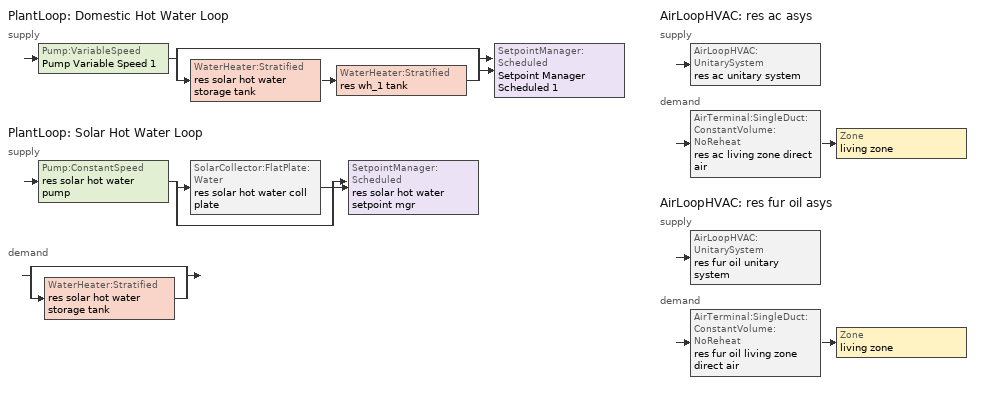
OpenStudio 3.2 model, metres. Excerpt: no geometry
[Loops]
PlantLoop 'Domestic Hot Water Loop'
 supply: Pump:VariableSpeed 'Pump Variable Speed 1' > split
  | bypass
  | WaterHeater:Stratified 'res solar hot water storage tank' > WaterHeater:Stratified 'res wh_1 tank'
  join > SetpointManager:Scheduled 'Setpoint Manager Scheduled 1'
PlantLoop 'Solar Hot Water Loop'
 supply: Pump:ConstantSpeed 'res solar hot water pump' > split
  | SolarCollector:FlatPlate:Water 'res solar hot water coll plate'
  | bypass
  join > SetpointManager:Scheduled 'res solar hot water setpoint mgr'
 demand: split
  | bypass
  | WaterHeater:Stratified 'res solar hot water storage tank'
AirLoopHVAC 'res ac asys'
 supply: AirLoopHVAC:UnitarySystem 'res ac unitary system'
 demand: AirTerminal:SingleDuct:ConstantVolume:NoReheat 'res ac living zone direct air' > Zone 'living zone'
AirLoopHVAC 'res fur oil asys'
 supply: AirLoopHVAC:UnitarySystem 'res fur oil unitary system'
 demand: AirTerminal:SingleDuct:ConstantVolume:NoReheat 'res fur oil living zone direct air' > Zone 'living zone'
[Sizing:Zone]
living zone: Zone Cooling Design Supply Air Temperature Input Method=SupplyAirTemperature; Zone Cooling Design Supply Air Temperature {C}=14; Zone Cooling Design Supply Air Temperature Difference {deltaC}=11.11; Zone Heating Design Supply Air Temperature Input Method=SupplyAirTemperature; Zone Heating Design Supply Air Temperature {C}=40; Zone Heating Design Supply Air Temperature Difference {deltaC}=11.11; Zone Cooling Design Supply Air Humidity Ratio {kg-H2O/kg-air}=0.0085; Zone Heating Design Supply Air Humidity Ratio {kg-H2O/kg-air}=0.008; Cooling Design Air Flow Method=DesignDay; Heating Design Air Flow Method=DesignDay; Account for Dedicated Outdoor Air System=No; Dedicated Outdoor Air System Control Strategy=NeutralSupplyAir; Dedicated Outdoor Air Low Setpoint Temperature for Design {C}=autosize; Dedicated Outdoor Air High Setpoint Temperature for Design {C}=autosize
[Zone equipment]
living zone: res ac living zone direct air, res fur oil living zone direct air
[PlantLoop] Load Distribution Scheme=Optimal
Name | Glycol Concentration | Maximum Loop Flow Rate {m3/s} | Plant Loop Volume {m3} | Fluid Type | Maximum Loop Temperature {C} | Minimum Loop Temperature {C} | Minimum Loop Flow Rate {m3/s} | Plant Equipment Operation Heating Load Schedule
Domestic Hot Water Loop | 0 | 0.01 | 0.003
Solar Hot Water Loop | 50 |  | Autocalculate | PropyleneGlycol | 100 | 0 | 0 | Always On Discrete
[Sizing:Plant] Loop Type=Heating; Design Loop Exit Temperature {C}=51.6667; Loop Design Temperature Difference {deltaC}=5.55556; Sizing Option=NonCoincident; Zone Timesteps in Averaging Window=1; Coincident Sizing Factor Mode=None
Domestic Hot Water Loop; Solar Hot Water Loop
[Pump:VariableSpeed]
Pump Variable Speed 1: Rated Flow Rate {m3/s}=0.01; Rated Pump Head {Pa}=1; Rated Power Consumption {W}=0; Motor Efficiency=1; Fraction of Motor Inefficiencies to Fluid Stream=0; Coefficient 1 of the Part Load Performance Curve=0; Coefficient 2 of the Part Load Performance Curve=1; Coefficient 3 of the Part Load Performance Curve=0; Coefficient 4 of the Part Load Performance Curve=0; Pump Control Type=Intermittent; Skin Loss Radiative Fraction=0.5; Design Power Sizing Method=PowerPerFlowPerPressure; Design Electric Power per Unit Flow Rate {W/(m3/s)}=348701.1; Design Shaft Power per Unit Flow Rate per Unit Head {W-s/m3-Pa}=1.28205; Design Minimum Flow Rate Fraction=0
[SetpointManager:Scheduled] Control Variable=Temperature; Schedule=dhw temp
Setpoint Manager Scheduled 1; res solar hot water setpoint mgr
[WaterHeater:HeatPump:WrappedCondenser]
res wh_1 hpwh: Availability Schedule=Always On Discrete; Compressor Setpoint Temperature Schedule=res wh_1 WaterHeaterHPSchedule; Dead Band Temperature Difference {deltaC}=0.5; Condenser Bottom Location {m}=0.0869862; Condenser Top Location {m}=0.559813; Evaporator Air Flow Rate {m3/s}=0.0854225; Inlet Air Configuration=Schedule; Inlet Air Temperature Schedule=res wh_1 Tamb act; Inlet Air Humidity Schedule=res wh_1 RHamb act; Tank=res wh_1 tank; DX Coil=res wh_1 coil; Minimum Inlet Air Temperature for Compressor Operation {C}=7.22222; Maximum Inlet Air Temperature for Compressor Operation {C}=48.8889; Compressor Location=Schedule; Compressor Ambient Temperature Schedule=res wh_1 Tamb act; Fan=res wh_1 fan; Fan Placement=DrawThrough; On Cycle Parasitic Electric Load {W}=0; Off Cycle Parasitic Electric Load {W}=0; Parasitic Heat Rejection Location=Outdoors; Tank Element Control Logic=MutuallyExclusive; Control Sensor 1 Height In Stratified Tank {m}=0.818187; Control Sensor 1 Weight=1; Control Sensor 2 Height In Stratified Tank {m}=0.818187
[Coil:WaterHeating:AirToWaterHeatPump:Wrapped]
res wh_1 coil: Rated Heating Capacity {W}=1400; Rated COP {W/W}=2.8; Rated Sensible Heat Ratio=0.88; Rated Evaporator Inlet Air Dry-Bulb Temperature {C}=19.7222; Rated Evaporator Inlet Air Wet-Bulb Temperature {C}=13.0782; Rated Condenser Water Temperature {C}=48.89; Rated Evaporator Air Flow Rate {m3/s}=0.0854225; Evaporator Fan Power Included in Rated COP=Yes; Crankcase Heater Capacity {W}=0; Maximum Ambient Temperature for Crankcase Heater Operation {C}=0; Evaporator Air Temperature Type for Curve Objects=WetBulbTemperature; Heating Capacity Function of Temperature Curve=HPWH-Cap-fT; Heating Capacity Function of Air Flow Fraction Curve=HPWH-Htg-Cap-FF; Heating COP Function of Temperature Curve=HPWH-COP-fT; Heating COP Function of Air Flow Fraction Curve=HPWH-Htg-COP-FF; Part Load Fraction Correlation Curve=HPWH-COP-fPLR
[WaterHeater:Stratified] Tank Shape=VerticalCylinder; Heater Priority Control=MasterSlave; Heater 1 Setpoint Temperature Schedule=res wh_1 TopElementSetpoint; Heater 2 Setpoint Temperature Schedule=res wh_1 BottomElementSetpoint; Heater Fuel Type=Electricity; Heater Thermal Efficiency=1; Off Cycle Parasitic Fuel Type=Electricity; Off Cycle Parasitic Heat Fraction to Tank=0; Off Cycle Parasitic Height {m}=0; On Cycle Parasitic Fuel Type=Electricity; On Cycle Parasitic Heat Fraction to Tank=0; On Cycle Parasitic Height {m}=0; Skin Loss Fraction to Zone=1; Off Cycle Flue Loss Coefficient to Ambient Temperature {W/K}=0; Off Cycle Flue Loss Fraction to Zone=1; Use Side Effectiveness=1; Use Side Inlet Height {m}=0; Source Side Outlet Height {m}=0; Inlet Mode=Fixed; Indirect Water Heating Recovery Time {hr}=1.5; Additional Destratification Conductivity {W/m-K}=0; Node 1 Additional Loss Coefficient {W/m2-K}=0; Node 2 Additional Loss Coefficient {W/m2-K}=0; Node 3 Additional Loss Coefficient {W/m2-K}=0; Node 4 Additional Loss Coefficient {W/m2-K}=0; Node 5 Additional Loss Coefficient {W/m2-K}=0; Node 6 Additional Loss Coefficient {W/m2-K}=0; Node 7 Additional Loss Coefficient {W/m2-K}=0; Node 8 Additional Loss Coefficient {W/m2-K}=0; Node 9 Additional Loss Coefficient {W/m2-K}=0; Node 10 Additional Loss Coefficient {W/m2-K}=0; Node 11 Additional Loss Coefficient {W/m2-K}=0; Node 12 Additional Loss Coefficient {W/m2-K}=0
Name | Tank Volume {m3} | Tank Height {m} | Maximum Temperature Limit {C} | Heater 1 Deadband Temperature Difference {deltaC} | Heater 1 Capacity {W} | Heater 1 Height {m} | Heater 2 Deadband Temperature Difference {deltaC} | Heater 2 Capacity {W} | Heater 2 Height {m} | Off Cycle Parasitic Fuel Consumption Rate {W} | On Cycle Parasitic Fuel Consumption Rate {W} | Ambient Temperature Indicator | Ambient Temperature Schedule | Uniform Skin Loss Coefficient per Unit Area to Ambient Temperature {W/m2-K} | Use Side Outlet Height {m} | Source Side Effectiveness | Source Side Inlet Height {m} | Use Side Design Flow Rate {m3/s} | Source Side Design Flow Rate {m3/s} | Number of Nodes | Tank Perimeter {m} | Ambient Temperature Thermal Zone | Source Side Flow Control Mode
res wh_1 tank | 0.170344 | 1.0335 | 90 | 25 | 4500 | 0.732062 | 30 | 4500 | 0.129188 | 3 | 3 | Schedule | res wh_1 Tamb act | 1.13221 | autocalculate | 1 | 0 | 0.00283433 | 0 | 12
res solar hot water storage tank | 0.227125 | 0.114628 | 99 | 2 | 0 | 0 | 5 | 0 | 0 | 10 | 10 | ThermalZone |  | 0.5678 | 0.114628 | 0.7 | 0.0382094 | 0.00377911 | 5.68724e-05 | 8 | 0.120038 | living zone | IndirectHeatPrimarySetpoint
[WaterHeater:Sizing] Design Mode=PeakDraw; Time Storage Can Meet Peak Draw {hr}=0.538503; Time for Tank Recovery {hr}=0; Nominal Tank Volume for Autosizing Plant Connections {m3}=1
res wh_1 tank; res solar hot water storage tank
[Fan:OnOff] Availability Schedule=Always On Discrete; Motor Efficiency=1; Motor In Airstream Fraction=1
Name | Fan Total Efficiency | Pressure Rise {Pa} | Maximum Flow Rate {m3/s} | Fan Power Ratio Function of Speed Ratio Curve | Fan Efficiency Ratio Function of Speed Ratio Curve
res wh_1 fan | 0.234952 | 23 | 0.0854225 | Fan On Off Power Curve | Fan On Off Efficiency Curve
res ac clg supply fan | 0.75 | 476.748 | 1.40124 | res ac fan power curve | res ac fan eff curve
res fur oil htg supply fan | 0.75 | 794.58 | 1.40124 | Fan On Off Power Curve 1 | Fan On Off Efficiency Curve 1
[EnergyManagementSystem:Sensor]
Name | Output Variable or Output Meter Index Key | Output Variable or Output Meter
res_wh_1_tl | res wh_1 tank | Water Heater Heat Loss Rate
res_wh_1_sens_cool | res wh_1 coil | Cooling Coil Sensible Cooling Rate
res_wh_1_lat_cool | res wh_1 coil | Cooling Coil Latent Cooling Rate
res_wh_1_fan_pwr | res wh_1 fan | Fan Electricity Rate
res_wh_1_T_ctrl | res wh_1 tank | Water Heater Temperature Node 3
res_wh_1_LE_P | res wh_1 tank | Water Heater Heater 2 Heating Energy
res_wh_1_UE_P | res wh_1 tank | Water Heater Heater 1 Heating Energy
res_af_1_tin_s | living zone | Zone Mean Air Temperature
res_af_1_tt_s | living zone | Zone Outdoor Air Drybulb Temperature
res_ds_res_fur_oil_asys_fan_rtf_s | res fur oil htg supply fan | Fan Runtime Fraction
res_ds_res_ac_asys_fan_rtf_s | res ac clg supply fan | Fan Runtime Fraction
res_ds_res_fur_oil_asys_win_s; res_ds_res_ac_asys_win_s | living zone | Zone Mean Air Humidity Ratio
[EnergyManagementSystem:Actuator] Actuated Component Type=Schedule:Constant; Actuated Component Control Type=Schedule Value
Name | Actuated Component
res_wh_1_Tamb_act | res wh_1 Tamb act
res_wh_1_RHamb_act | res wh_1 RHamb act
[EnergyManagementSystem:TrendVariable] Number of Timesteps to be Logged=2
Name | EMS Variable
res_wh_1_on_off | res_wh_1_sens_cool
res_wh_1_UETrend | res_wh_1_UE_P
res_wh_1_LETrend | res_wh_1_LE_P
[Pump:ConstantSpeed]
res solar hot water pump: Rated Flow Rate {m3/s}=5.68724e-05; Rated Pump Head {Pa}=90000; Rated Power Consumption {W}=32; Motor Efficiency=0.3; Fraction of Motor Inefficiencies to Fluid Stream=0.2; Pump Control Type=Intermittent; Design Power Sizing Method=PowerPerFlowPerPressure; Design Electric Power per Unit Flow Rate {W/(m3/s)}=348701.1; Design Shaft Power per Unit Flow Rate per Unit Head {W-s/m3-Pa}=1.28205
[SolarCollector:FlatPlate:Water]
res solar hot water coll plate: SolarCollectorPerformance=res solar hot water coll perf; Surface=res solar hot water shading surface; Maximum Flow Rate {m3/s}=5.68724e-05
[SolarCollectorPerformance:FlatPlate]
res solar hot water coll perf: Gross Area {m2}=3.71612; Test Fluid=Water; Test Flow Rate {m3/s}=5.68724e-05; Test Correlation Type=Inlet; Coefficient 1 of Efficiency Equation=0.77; Coefficient 2 of Efficiency Equation {W/m2-K}=-4.50265; Coefficient 2 of Incident Angle Modifier=-0.1; Coefficient 3 of Incident Angle Modifier=-0.0055
[Coil:Cooling:DX:MultiSpeed:StageData] Rated Evaporator Fan Power Per Volume Flow Rate {W/(m3/s)}=773.3; Nominal Time for Condensate Removal to Begin {s}=1000; Ratio of Initial Moisture Evaporation Rate and Steady State Latent Capacity=1.5; Maximum Cycling Rate {cycles/hr}=3; Latent Capacity Time Constant {s}=45; Rated Waste Heat Fraction of Power Input=0.2; Waste Heat Function of Temperature Curve=ConstantBiquadratic; Evaporative Condenser Effectiveness=0.9; Evaporative Condenser Air Flow Rate {m3/s}=autosize; Rated Evaporative Condenser Pump Power Consumption {W}=autosize
Name | Gross Rated Total Cooling Capacity {W} | Gross Rated Sensible Heat Ratio | Gross Rated Cooling COP {W/W} | Rated Air Flow Rate {m3/s} | Total Cooling Capacity Function of Temperature Curve | Total Cooling Capacity Function of Flow Fraction Curve | Energy Input Ratio Function of Temperature Curve | Energy Input Ratio Function of Flow Fraction Curve | Part Load Fraction Correlation Curve
Coil Cooling DX Multi Speed Stage Data 1 | 6330.34 | 0.842151 | 5.59874 | 0.380055 | Cool-Cap-fT1 | Cool-Cap-fFF1 | Cool-EIR-fT1 | Cool-EIR-fFF1 | Cool-PLF-fPLR1
Coil Cooling DX Multi Speed Stage Data 2 | 11253.9 | 0.807589 | 5.31136 | 0.625972 | Cool-Cap-fT2 | Cool-Cap-fFF2 | Cool-EIR-fT2 | Cool-EIR-fFF2 | Cool-PLF-fPLR2
Coil Cooling DX Multi Speed Stage Data 3 | 17584.3 | 0.703903 | 4.74459 | 0.745205 | Cool-Cap-fT3 | Cool-Cap-fFF3 | Cool-EIR-fT3 | Cool-EIR-fFF3 | Cool-PLF-fPLR3
Coil Cooling DX Multi Speed Stage Data 4 | 20397.7 | 0.712483 | 4.1576 | 0.886794 | Cool-Cap-fT4 | Cool-Cap-fFF4 | Cool-EIR-fT4 | Cool-EIR-fFF4 | Cool-PLF-fPLR4
[Coil:Cooling:DX:MultiSpeed]
res ac cooling coil: Condenser Type=AirCooled; Minimum Outdoor Dry-Bulb Temperature for Compressor Operation {C}=-25; Apply Part Load Fraction to Speeds Greater than 1=No; Apply Latent Degradation to Speeds Greater than 1=No; Crankcase Heater Capacity {W}=0; Maximum Outdoor Dry-Bulb Temperature for Crankcase Heater Operation {C}=12.7778; Basin Heater Capacity {W/K}=0; Basin Heater Setpoint Temperature {C}=2; Fuel Type=Electricity; Stage 1=Coil Cooling DX Multi Speed Stage Data 1; Stage 2=Coil Cooling DX Multi Speed Stage Data 2; Stage 3=Coil Cooling DX Multi Speed Stage Data 3; Stage 4=Coil Cooling DX Multi Speed Stage Data 4
[AirLoopHVAC:UnitarySystem] Control Type=Load; Controlling Zone or Thermostat Location=living zone; Dehumidification Control Type=None; Availability Schedule=Always On Discrete; Fan Placement=BlowThrough; Supply Air Fan Operating Mode Schedule=Always Off Discrete; DX Heating Coil Sizing Ratio=1; Use DOAS DX Cooling Coil=No; DOAS DX Cooling Coil Leaving Minimum Air Temperature {C}=2; Latent Load Control=SensibleOnlyLoadControl; Supply Air Flow Rate Method During Cooling Operation=SupplyAirFlowRate; Supply Air Flow Rate Method During Heating Operation=SupplyAirFlowRate; Supply Air Flow Rate When No Cooling or Heating is Required {m3/s}=0; Maximum Supply Air Temperature {C}=48.8889; Maximum Outdoor Dry-Bulb Temperature for Supplemental Heater Operation {C}=21; Maximum Cycling Rate {cycles/hr}=2.5; Heat Pump Time Constant {s}=60; Fraction of On-Cycle Power Use=0.01; Heat Pump Fan Delay Time {s}=60; Ancilliary On-Cycle Electric Power {W}=0; Ancilliary Off-Cycle Electric Power {W}=0
Name | Supply Fan | Cooling Coil | Supply Air Flow Rate During Cooling Operation {m3/s} | Supply Air Flow Rate During Heating Operation {m3/s} | Design Specification Multispeed Object | Heating Coil
res ac unitary system | res ac clg supply fan | res ac cooling coil | 1.17751 | 0 | Unitary System Performance Multispeed 1
res fur oil unitary system | res fur oil htg supply fan |  | 0 | 1.04204 |  | res fur oil heating coil
[UnitarySystemPerformance:Multispeed]
Unitary System Performance Multispeed 1: Single Mode Operation=No; Heating Speed Supply Air Flow Ratio 1=autosize; Cooling Speed Supply Air Flow Ratio 1=0.51; Heating Speed Supply Air Flow Ratio 2=autosize; Cooling Speed Supply Air Flow Ratio 2=0.84; Heating Speed Supply Air Flow Ratio 3=autosize; Cooling Speed Supply Air Flow Ratio 3=1; Heating Speed Supply Air Flow Ratio 4=autosize; Cooling Speed Supply Air Flow Ratio 4=1.19
[AirLoopHVAC] Availability Schedule=Always On Discrete; Design Supply Air Flow Rate {m3/s}=1.40124; Design Return Air Flow Fraction of Supply Air Flow=1
res ac asys; res fur oil asys
[Sizing:System] Type of Load to Size On=Sensible; Design Outdoor Air Flow Rate {m3/s}=Autosize; Central Heating Maximum System Air Flow Ratio=0.3; Preheat Design Temperature {C}=7; Preheat Design Humidity Ratio {kg-H2O/kg-Air}=0.008; Precool Design Temperature {C}=12.8; Precool Design Humidity Ratio {kg-H2O/kg-Air}=0.008; Central Cooling Design Supply Air Temperature {C}=12.8; Central Heating Design Supply Air Temperature {C}=16.7; Sizing Option=NonCoincident; 100% Outdoor Air in Cooling=Yes; 100% Outdoor Air in Heating=Yes; Central Cooling Design Supply Air Humidity Ratio {kg-H2O/kg-Air}=0.0085; Central Heating Design Supply Air Humidity Ratio {kg-H2O/kg-Air}=0.008; Cooling Design Air Flow Method=DesignDay; Cooling Design Air Flow Rate {m3/s}=0; Heating Design Air Flow Method=DesignDay; Heating Design Air Flow Rate {m3/s}=0; System Outdoor Air Method=ZoneSum; Zone Maximum Outdoor Air Fraction=1; Cooling Supply Air Flow Rate Per Floor Area {m3/s-m2}=0.00996765; Cooling Fraction of Autosized Cooling Supply Air Flow Rate=1; Cooling Supply Air Flow Rate Per Unit Cooling Capacity {m3/s-W}=3.94755e-05; Heating Supply Air Flow Rate Per Floor Area {m3/s-m2}=0.00996765; Heating Fraction of Autosized Heating Supply Air Flow Rate=1; Heating Fraction of Autosized Cooling Supply Air Flow Rate=1; Heating Supply Air Flow Rate Per Unit Heating Capacity {m3/s-W}=3.15882e-05; Cooling Design Capacity Method=CoolingDesignCapacity; Cooling Design Capacity {W}=autosize; Cooling Design Capacity Per Floor Area {W/m2}=234.7; Fraction of Autosized Cooling Design Capacity=1; Heating Design Capacity Method=HeatingDesignCapacity; Heating Design Capacity {W}=autosize; Heating Design Capacity Per Floor Area {W/m2}=157; Fraction of Autosized Heating Design Capacity=1; Central Cooling Capacity Control Method=OnOff
res ac asys; res fur oil asys
[AirTerminal:SingleDuct:ConstantVolume:NoReheat] Availability Schedule=Always On Discrete; Maximum Air Flow Rate {m3/s}=1.17751
res ac living zone direct air; res fur oil living zone direct air
[Coil:Heating:Gas]
res fur oil heating coil: Availability Schedule=Always On Discrete; Gas Burner Efficiency=0.78; Nominal Capacity {W}=29307.1; Parasitic Electric Load {W}=220; Parasitic Gas Load {W}=0; Fuel Type=FuelOilNo1
[Schedule:Constant]
Name | Value
dhw temp | 51.6667
res wh_1 Tamb act | 23
res wh_1 RHamb act | 0.5
res wh_1 WaterHeaterHPSchedule; res wh_1 BottomElementSetpoint | 51.67
res wh_1 TopElementSetpoint | 48.78
Always On Discrete | 1
Always Off Discrete | 0
[Curve:Biquadratic]
Name | Coefficient1 Constant | Coefficient2 x | Coefficient3 x**2 | Coefficient4 y | Coefficient5 y**2 | Coefficient6 x*y | Minimum Value of x | Maximum Value of x | Minimum Value of y | Maximum Value of y
HPWH-Cap-fT | 0.563 | 0.0437 | 3.9e-05 | 0.0055 | -0.000148 | -0.000145 | 0 | 100 | 0 | 100
HPWH-COP-fT | 1.1332 | 0.063 | -9.79e-05 | -0.00972 | -2.14e-05 | -0.000686 | 0 | 100 | 0 | 100
ConstantBiquadratic | 1 | 0 | 0 | 0 | 0 | 0 | -100 | 100 | -100 | 100
Cool-Cap-fT1 | 1.79023 | -0.0772147 | 0.00299549 | 0.00262703 | -6.81238e-05 | -0.000621059 | 13.88 | 23.88 | 18.33 | 51.66
Cool-EIR-fT1 | -0.145057 | 0.0622396 | -0.00190953 | -0.0126081 | 0.00105918 | -0.000331199 | 13.88 | 23.88 | 18.33 | 51.66
Cool-Cap-fT2 | 1.18936 | -0.0251899 | 0.00180131 | 0.00415187 | -4.33299e-05 | -0.000685109 | 13.88 | 23.88 | 18.33 | 51.66
Cool-EIR-fT2 | 1.21043 | -0.0768445 | 0.00151658 | -0.00252612 | 0.00072148 | -0.000160382 | 13.88 | 23.88 | 18.33 | 51.66
Cool-Cap-fT3 | -0.300216 | 0.119456 | -0.00186284 | 0.000730227 | -3.75348e-05 | -0.000439113 | 13.88 | 23.88 | 18.33 | 51.66
Cool-EIR-fT3 | 0.701831 | -0.0492359 | 0.00126482 | 0.0314084 | 0.000362267 | -0.00110507 | 13.88 | 23.88 | 18.33 | 51.66
Cool-Cap-fT4 | 0.96225 | -0.00390871 | 0.00132935 | 0.00160726 | -8.34235e-08 | -0.000654861 | 13.88 | 23.88 | 18.33 | 51.66
Cool-EIR-fT4 | -0.747988 | 0.099915 | -0.0027279 | 0.0269665 | 0.00025133 | -0.000601973 | 13.88 | 23.88 | 18.33 | 51.66
[Curve:Cubic] Coefficient3 x**2=0; Coefficient4 x**3=0; Minimum Value of x=0
Name | Coefficient1 Constant | Coefficient2 x | Maximum Value of x | Minimum Curve Output | Maximum Curve Output
HPWH-Htg-Cap-FF; HPWH-Htg-COP-FF | 1 | 0 | 100
HPWH-COP-fPLR; Fan On Off Efficiency Curve; Fan On Off Efficiency Curve 1 | 1 | 0 | 1
res ac fan eff curve | 0 | 1 | 1 | 0.01 | 1
[Curve:Exponent]
Name | Coefficient1 Constant | Coefficient2 Constant | Coefficient3 Constant | Minimum Value of x | Maximum Value of x
Fan On Off Power Curve; Fan On Off Power Curve 1 | 1 | 0 | 0 | 0 | 1
res ac fan power curve | 0 | 1 | 3 | -100 | 100
[Curve:Quadratic] Coefficient3 x**2=0; Minimum Value of x=0
Name | Coefficient1 Constant | Coefficient2 x | Maximum Value of x | Minimum Curve Output | Maximum Curve Output
Cool-PLF-fPLR1; Cool-PLF-fPLR2; Cool-PLF-fPLR3; Cool-PLF-fPLR4 | 0.75 | 0.25 | 1 | 0.7 | 1
Cool-Cap-fFF1; Cool-EIR-fFF1; Cool-Cap-fFF2; Cool-EIR-fFF2; Cool-Cap-fFF3; Cool-EIR-fFF3; Cool-Cap-fFF4; Cool-EIR-fFF4 | 1 | 0 | 2 | 0 | 2
